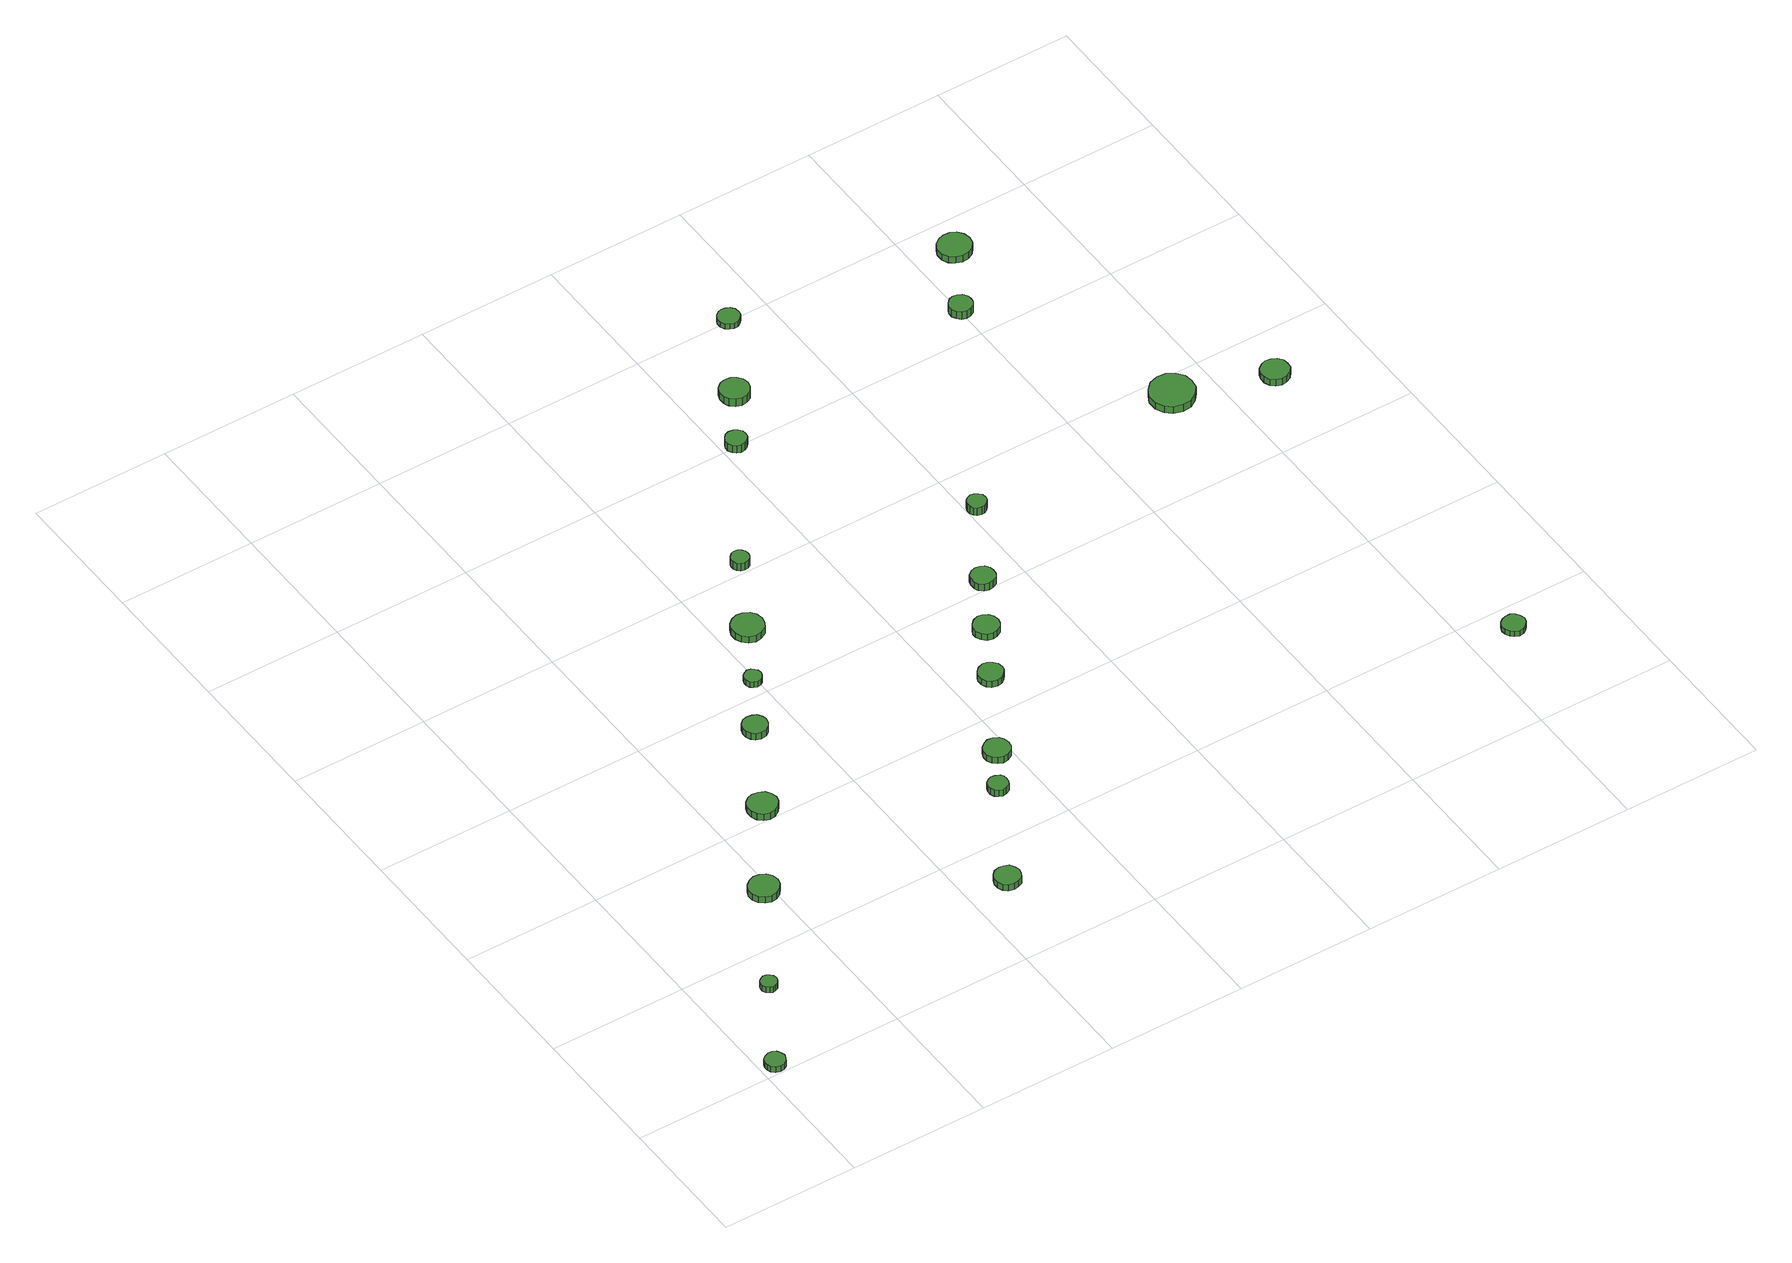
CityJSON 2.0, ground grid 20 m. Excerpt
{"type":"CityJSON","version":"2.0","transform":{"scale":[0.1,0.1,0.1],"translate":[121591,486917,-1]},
"CityObjects":{
"tree1":{"type":"SolitaryVegetationObject","attributes":{"function":"something"},"geometry":[{"type":"MultiSurface","lod":"1","boundaries":[[[0,1,2,3,4,5,6,7,8,9,10,11,12,13,14]],[[15,16,17,18,19,20,21,22,23,24,25,26,27,28,29]],[[0,29,28,1]],[[1,28,27,2]],[[2,27,26,3]],[[3,26,25,4]],[[4,25,24,5]],[[5,24,23,6]],[[6,23,22,7]],[[7,22,21,8]],[[8,21,20,9]],[[9,20,19,10]],[[10,19,18,11]],[[11,18,17,12]],[[12,17,16,13]],[[13,16,15,14]],[[14,15,29,0]]]}]},
"tree2":{"type":"SolitaryVegetationObject","attributes":{"function":"something"},"geometry":[{"type":"MultiSurface","lod":"1","boundaries":[[[30,31,32,33,34,35,36,37,38,39,40,41,42,43,44]],[[45,46,47,48,49,50,51,52,53,54,55,56,57,58,59]],[[30,59,58,31]],[[31,58,57,32]],[[32,57,56,33]],[[33,56,55,34]],[[34,55,54,35]],[[35,54,53,36]],[[36,53,52,37]],[[37,52,51,38]],[[38,51,50,39]],[[39,50,49,40]],[[40,49,48,41]],[[41,48,47,42]],[[42,47,46,43]],[[43,46,45,44]],[[44,45,59,30]]]}]},
"tree3":{"type":"SolitaryVegetationObject","attributes":{"function":"something"},"geometry":[{"type":"MultiSurface","lod":"1","boundaries":[[[60,61,62,63,64,65,66,67,68,69,70,71,72,73,74]],[[75,76,77,78,79,80,81,82,83,84,85,86,87,88,89]],[[60,89,88,61]],[[61,88,87,62]],[[62,87,86,63]],[[63,86,85,64]],[[64,85,84,65]],[[65,84,83,66]],[[66,83,82,67]],[[67,82,81,68]],[[68,81,80,69]],[[69,80,79,70]],[[70,79,78,71]],[[71,78,77,72]],[[72,77,76,73]],[[73,76,75,74]],[[74,75,89,60]]]}]},
"tree4":{"type":"SolitaryVegetationObject","attributes":{"function":"something"},"geometry":[{"type":"MultiSurface","lod":"1","boundaries":[[[90,91,92,93,94,95,96,97,98,99,100,101,102,103,104]],[[105,106,107,108,109,110,111,112,113,114,115,116,117,118,119]],[[90,119,118,91]],[[91,118,117,92]],[[92,117,116,93]],[[93,116,115,94]],[[94,115,114,95]],[[95,114,113,96]],[[96,113,112,97]],[[97,112,111,98]],[[98,111,110,99]],[[99,110,109,100]],[[100,109,108,101]],[[101,108,107,102]],[[102,107,106,103]],[[103,106,105,104]],[[104,105,119,90]]]}]},
"tree5":{"type":"SolitaryVegetationObject","attributes":{"function":"something"},"geometry":[{"type":"MultiSurface","lod":"1","boundaries":[[[120,121,122,123,124,125,126,127,128,129,130,131,132,133,134]],[[135,136,137,138,139,140,141,142,143,144,145,146,147,148,149]],[[120,149,148,121]],[[121,148,147,122]],[[122,147,146,123]],[[123,146,145,124]],[[124,145,144,125]],[[125,144,143,126]],[[126,143,142,127]],[[127,142,141,128]],[[128,141,140,129]],[[129,140,139,130]],[[130,139,138,131]],[[131,138,137,132]],[[132,137,136,133]],[[133,136,135,134]],[[134,135,149,120]]]}]},
"tree6":{"type":"SolitaryVegetationObject","attributes":{"function":"something"},"geometry":[{"type":"MultiSurface","lod":"1","boundaries":[[[150,151,152,153,154,155,156,157,158,159,160,161,162,163,164]],[[165,166,167,168,169,170,171,172,173,174,175,176,177,178,179]],[[150,179,178,151]],[[151,178,177,152]],[[152,177,176,153]],[[153,176,175,154]],[[154,175,174,155]],[[155,174,173,156]],[[156,173,172,157]],[[157,172,171,158]],[[158,171,170,159]],[[159,170,169,160]],[[160,169,168,161]],[[161,168,167,162]],[[162,167,166,163]],[[163,166,165,164]],[[164,165,179,150]]]}]},
"tree7":{"type":"SolitaryVegetationObject","attributes":{"function":"something"},"geometry":[{"type":"MultiSurface","lod":"1","boundaries":[[[180,181,182,183,184,185,186,187,188,189,190,191,192,193,194]],[[195,196,197,198,199,200,201,202,203,204,205,206,207,208,209]],[[180,209,208,181]],[[181,208,207,182]],[[182,207,206,183]],[[183,206,205,184]],[[184,205,204,185]],[[185,204,203,186]],[[186,203,202,187]],[[187,202,201,188]],[[188,201,200,189]],[[189,200,199,190]],[[190,199,198,191]],[[191,198,197,192]],[[192,197,196,193]],[[193,196,195,194]],[[194,195,209,180]]]}]},
"tree8":{"type":"SolitaryVegetationObject","attributes":{"function":"something"},"geometry":[{"type":"MultiSurface","lod":"1","boundaries":[[[210,211,212,213,214,215,216,217,218,219,220,221,222,223,224]],[[225,226,227,228,229,230,231,232,233,234,235,236,237,238,239]],[[210,239,238,211]],[[211,238,237,212]],[[212,237,236,213]],[[213,236,235,214]],[[214,235,234,215]],[[215,234,233,216]],[[216,233,232,217]],[[217,232,231,218]],[[218,231,230,219]],[[219,230,229,220]],[[220,229,228,221]],[[221,228,227,222]],[[222,227,226,223]],[[223,226,225,224]],[[224,225,239,210]]]}]},
"tree9":{"type":"SolitaryVegetationObject","attributes":{"function":"something"},"geometry":[{"type":"MultiSurface","lod":"1","boundaries":[[[240,241,242,243,244,245,246,247,248,249,250,251,252,253,254]],[[255,256,257,258,259,260,261,262,263,264,265,266,267,268,269]],[[240,269,268,241]],[[241,268,267,242]],[[242,267,266,243]],[[243,266,265,244]],[[244,265,264,245]],[[245,264,263,246]],[[246,263,262,247]],[[247,262,261,248]],[[248,261,260,249]],[[249,260,259,250]],[[250,259,258,251]],[[251,258,257,252]],[[252,257,256,253]],[[253,256,255,254]],[[254,255,269,240]]]}]},
"tree10":{"type":"SolitaryVegetationObject","attributes":{"function":"something"},"geometry":[{"type":"MultiSurface","lod":"1","boundaries":[[[270,271,272,273,274,275,276,277,278,279,280,281,282,283,284]],[[285,286,287,288,289,290,291,292,293,294,295,296,297,298,299]],[[270,299,298,271]],[[271,298,297,272]],[[272,297,296,273]],[[273,296,295,274]],[[274,295,294,275]],[[275,294,293,276]],[[276,293,292,277]],[[277,292,291,278]],[[278,291,290,279]],[[279,290,289,280]],[[280,289,288,281]],[[281,288,287,282]],[[282,287,286,283]],[[283,286,285,284]],[[284,285,299,270]]]}]},
"tree11":{"type":"SolitaryVegetationObject","attributes":{"function":"something"},"geometry":[{"type":"MultiSurface","lod":"1","boundaries":[[[300,301,302,303,304,305,306,307,308,309,310,311,312,313,314]],[[315,316,317,318,319,320,321,322,323,324,325,326,327,328,329]],[[300,329,328,301]],[[301,328,327,302]],[[302,327,326,303]],[[303,326,325,304]],[[304,325,324,305]],[[305,324,323,306]],[[306,323,322,307]],[[307,322,321,308]],[[308,321,320,309]],[[309,320,319,310]],[[310,319,318,311]],[[311,318,317,312]],[[312,317,316,313]],[[313,316,315,314]],[[314,315,329,300]]]}]},
"tree12":{"type":"SolitaryVegetationObject","attributes":{"function":"something"},"geometry":[{"type":"MultiSurface","lod":"1","boundaries":[[[330,331,332,333,334,335,336,337,338,339,340,341,342,343,344]],[[345,346,347,348,349,350,351,352,353,354,355,356,357,358,359]],[[330,359,358,331]],[[331,358,357,332]],[[332,357,356,333]],[[333,356,355,334]],[[334,355,354,335]],[[335,354,353,336]],[[336,353,352,337]],[[337,352,351,338]],[[338,351,350,339]],[[339,350,349,340]],[[340,349,348,341]],[[341,348,347,342]],[[342,347,346,343]],[[343,346,345,344]],[[344,345,359,330]]]}]},
"tree13":{"type":"SolitaryVegetationObject","attributes":{"function":"something"},"geometry":[{"type":"MultiSurface","lod":"1","boundaries":[[[360,361,362,363,364,365,366,367,368,369,370,371,372,373,374]],[[375,376,377,378,379,380,381,382,383,384,385,386,387,388,389]],[[360,389,388,361]],[[361,388,387,362]],[[362,387,386,363]],[[363,386,385,364]],[[364,385,384,365]],[[365,384,383,366]],[[366,383,382,367]],[[367,382,381,368]],[[368,381,380,369]],[[369,380,379,370]],[[370,379,378,371]],[[371,378,377,372]],[[372,377,376,373]],[[373,376,375,374]],[[374,375,389,360]]]}]},
"tree14":{"type":"SolitaryVegetationObject","attributes":{"function":"something"},"geometry":[{"type":"MultiSurface","lod":"1","boundaries":[[[390,391,392,393,394,395,396,397,398,399,400,401,402,403,404]],[[405,406,407,408,409,410,411,412,413,414,415,416,417,418,419]],[[390,419,418,391]],[[391,418,417,392]],[[392,417,416,393]],[[393,416,415,394]],[[394,415,414,395]],[[395,414,413,396]],[[396,413,412,397]],[[397,412,411,398]],[[398,411,410,399]],[[399,410,409,400]],[[400,409,408,401]],[[401,408,407,402]],[[402,407,406,403]],[[403,406,405,404]],[[404,405,419,390]]]}]},
"tree15":{"type":"SolitaryVegetationObject","attributes":{"function":"something"},"geometry":[{"type":"MultiSurface","lod":"1","boundaries":[[[420,421,422,423,424,425,426,427,428,429,430,431,432,433,434]],[[435,436,437,438,439,440,441,442,443,444,445,446,447,448,449]],[[420,449,448,421]],[[421,448,447,422]],[[422,447,446,423]],[[423,446,445,424]],[[424,445,444,425]],[[425,444,443,426]],[[426,443,442,427]],[[427,442,441,428]],[[428,441,440,429]],[[429,440,439,430]],[[430,439,438,431]],[[431,438,437,432]],[[432,437,436,433]],[[433,436,435,434]],[[434,435,449,420]]]}]},
"tree16":{"type":"SolitaryVegetationObject","attributes":{"function":"something"},"geometry":[{"type":"MultiSurface","lod":"1","boundaries":[[[450,451,452,453,454,455,456,457,458,459,460,461,462,463,464]],[[465,466,467,468,469,470,471,472,473,474,475,476,477,478,479]],[[450,479,478,451]],[[451,478,477,452]],[[452,477,476,453]],[[453,476,475,454]],[[454,475,474,455]],[[455,474,473,456]],[[456,473,472,457]],[[457,472,471,458]],[[458,471,470,459]],[[459,470,469,460]],[[460,469,468,461]],[[461,468,467,462]],[[462,467,466,463]],[[463,466,465,464]],[[464,465,479,450]]]}]},
"tree17":{"type":"SolitaryVegetationObject","attributes":{"function":"something"},"geometry":[{"type":"MultiSurface","lod":"1","boundaries":[[[480,481,482,483,484,485,486,487,488,489,490,491,492,493,494]],[[495,496,497,498,499,500,501,502,503,504,505,506,507,508,509]],[[480,509,508,481]],[[481,508,507,482]],[[482,507,506,483]],[[483,506,505,484]],[[484,505,504,485]],[[485,504,503,486]],[[486,503,502,487]],[[487,502,501,488]],[[488,501,500,489]],[[489,500,499,490]],[[490,499,498,491]],[[491,498,497,492]],[[492,497,496,493]],[[493,496,495,494]],[[494,495,509,480]]]}]},
"tree18":{"type":"SolitaryVegetationObject","attributes":{"function":"something"},"geometry":[{"type":"MultiSurface","lod":"1","boundaries":[[[510,511,512,513,514,515,516,517,518,519,520,521,522,523,524]],[[525,526,527,528,529,530,531,532,533,534,535,536,537,538,539]],[[510,539,538,511]],[[511,538,537,512]],[[512,537,536,513]],[[513,536,535,514]],[[514,535,534,515]],[[515,534,533,516]],[[516,533,532,517]],[[517,532,531,518]],[[518,531,530,519]],[[519,530,529,520]],[[520,529,528,521]],[[521,528,527,522]],[[522,527,526,523]],[[523,526,525,524]],[[524,525,539,510]]]}]},
"tree19":{"type":"SolitaryVegetationObject","attributes":{"function":"something"},"geometry":[{"type":"MultiSurface","lod":"1","boundaries":[[[540,541,542,543,544,545,546,547,548,549,550,551,552,553,554]],[[555,556,557,558,559,560,561,562,563,564,565,566,567,568,569]],[[540,569,568,541]],[[541,568,567,542]],[[542,567,566,543]],[[543,566,565,544]],[[544,565,564,545]],[[545,564,563,546]],[[546,563,562,547]],[[547,562,561,548]],[[548,561,560,549]],[[549,560,559,550]],[[550,559,558,551]],[[551,558,557,552]],[[552,557,556,553]],[[553,556,555,554]],[[554,555,569,540]]]}]},
"tree20":{"type":"SolitaryVegetationObject","attributes":{"function":"something"},"geometry":[{"type":"MultiSurface","lod":"1","boundaries":[[[570,571,572,573,574,575,576,577,578,579,580,581,582,583,584]],[[585,586,587,588,589,590,591,592,593,594,595,596,597,598,599]],[[570,599,598,571]],[[571,598,597,572]],[[572,597,596,573]],[[573,596,595,574]],[[574,595,594,575]],[[575,594,593,576]],[[576,593,592,577]],[[577,592,591,578]],[[578,591,590,579]],[[579,590,589,580]],[[580,589,588,581]],[[581,588,587,582]],[[582,587,586,583]],[[583,586,585,584]],[[584,585,599,570]]]}]},
"tree21":{"type":"SolitaryVegetationObject","attributes":{"function":"something"},"geometry":[{"type":"MultiSurface","lod":"1","boundaries":[[[600,601,602,603,604,605,606,607,608,609,610,611,612,613,614]],[[615,616,617,618,619,620,621,622,623,624,625,626,627,628,629]],[[600,629,628,601]],[[601,628,627,602]],[[602,627,626,603]],[[603,626,625,604]],[[604,625,624,605]],[[605,624,623,606]],[[606,623,622,607]],[[607,622,621,608]],[[608,621,620,609]],[[609,620,619,610]],[[610,619,618,611]],[[611,618,617,612]],[[612,617,616,613]],[[613,616,615,614]],[[614,615,629,600]]]}]},
"tree22":{"type":"SolitaryVegetationObject","attributes":{"function":"something"},"geometry":[{"type":"MultiSurface","lod":"1","boundaries":[[[630,631,632,633,634,635,636,637,638,639,640,641,642,643,644]],[[645,646,647,648,649,650,651,652,653,654,655,656,657,658,659]],[[630,659,658,631]],[[631,658,657,632]],[[632,657,656,633]],[[633,656,655,634]],[[634,655,654,635]],[[635,654,653,636]],[[636,653,652,637]],[[637,652,651,638]],[[638,651,650,639]],[[639,650,649,640]],[[640,649,648,641]],[[641,648,647,642]],[[642,647,646,643]],[[643,646,645,644]],[[644,645,659,630]]]}]},
"tree23":{"type":"SolitaryVegetationObject","attributes":{"function":"something"},"geometry":[{"type":"MultiSurface","lod":"1","boundaries":[[[660,661,662,663,664,665,666,667,668,669,670,671,672,673,674]],[[675,676,677,678,679,680,681,682,683,684,685,686,687,688,689]],[[660,689,688,661]],[[661,688,687,662]],[[662,687,686,663]],[[663,686,685,664]],[[664,685,684,665]],[[665,684,683,666]],[[666,683,682,667]],[[667,682,681,668]],[[668,681,680,669]],[[669,680,679,670]],[[670,679,678,671]],[[671,678,677,672]],[[672,677,676,673]],[[673,676,675,674]],[[674,675,689,660]]]}]}
},
"vertices":[
[36,16,16],[34,22,16],[31,27,16],[26,30,16],[20,30,16],[14,28,16],[9,24,16],[7,19,16],[7,13,16],[9,7,16],[14,3,16],[20,1,16],[26,2,16],[31,5,16],[34,10,16],[34,10,6],[31,5,6],[26,2,6],[20,1,6],[14,3,6],[9,7,6],[7,13,6],[7,19,6],[9,24,6],[14,28,6],[20,30,6],[26,30,6],[31,27,6],[34,22,6],[36,16,6],
[107,141,16],[106,146,16],[103,150,16],[99,152,16],[94,153,16],[90,151,16],[86,148,16],[84,144,16],[84,139,16],[86,134,16],[90,131,16],[94,129,16],[99,130,16],[103,132,16],[106,136,16],[106,136,6],[103,132,6],[99,130,6],[94,129,6],[90,131,6],[86,134,6],[84,139,6],[84,144,6],[86,148,6],[90,151,6],[94,153,6],[99,152,6],[103,150,6],[106,146,6],[107,141,6],
[210,292,17],[208,301,17],[203,308,17],[195,312,17],[186,313,17],[178,310,17],[171,304,17],[167,296,17],[167,287,17],[171,279,17],[178,273,17],[186,270,17],[195,271,17],[203,276,17],[208,283,17],[208,283,6],[203,276,6],[195,271,6],[186,270,6],[178,273,6],[171,279,6],[167,287,6],[167,296,6],[171,304,6],[178,310,6],[186,313,6],[195,312,6],[203,308,6],[208,301,6],[210,292,6],
[294,420,17],[292,429,17],[287,436,17],[279,440,17],[270,441,17],[262,439,17],[255,433,17],[252,425,17],[252,416,17],[255,408,17],[262,402,17],[270,399,17],[279,400,17],[287,405,17],[292,412,17],[292,412,6],[287,405,6],[279,400,6],[270,399,6],[262,402,6],[255,408,6],[252,416,6],[252,425,6],[255,433,6],[262,439,6],[270,441,6],[279,440,6],[287,436,6],[292,429,6],[294,420,6],
[479,133,17],[477,140,17],[473,147,17],[466,150,17],[459,151,17],[451,149,17],[446,144,17],[443,137,17],[443,129,17],[446,122,17],[451,117,17],[459,115,17],[466,116,17],[473,119,17],[477,126,17],[477,126,6],[473,119,6],[466,116,6],[459,115,6],[451,117,6],[446,122,6],[443,129,6],[443,137,6],[446,144,6],[451,149,6],[459,151,6],[466,150,6],[473,147,6],[477,140,6],[479,133,6],
[364,548,17],[362,555,17],[358,561,17],[352,564,17],[344,565,17],[337,563,17],[332,558,17],[329,551,17],[329,544,17],[332,537,17],[337,532,17],[344,530,17],[352,531,17],[358,535,17],[362,541,17],[362,541,6],[358,535,6],[352,531,6],[344,530,6],[337,532,6],[332,537,6],[329,544,6],[329,551,6],[332,558,6],[337,563,6],[344,565,6],[352,564,6],[358,561,6],[362,555,6],[364,548,6],
[407,625,16],[406,630,16],[403,634,16],[399,637,16],[394,638,16],[389,636,16],[385,633,16],[383,628,16],[383,623,16],[385,618,16],[389,615,16],[394,613,16],[399,614,16],[403,616,16],[406,620,16],[406,620,6],[403,616,6],[399,614,6],[394,613,6],[389,615,6],[385,618,6],[383,623,6],[383,628,6],[385,633,6],[389,636,6],[394,638,6],[399,637,6],[403,634,6],[406,630,6],[407,625,6],
[560,283,17],[559,289,17],[556,293,17],[550,296,17],[544,297,17],[539,295,17],[534,291,17],[532,286,17],[532,280,17],[534,274,17],[539,270,17],[544,268,17],[550,269,17],[556,272,17],[559,277,17],[559,277,6],[556,272,6],[550,269,6],[544,268,6],[539,270,6],[534,274,6],[532,280,6],[532,286,6],[534,291,6],[539,295,6],[544,297,6],[550,296,6],[556,293,6],[559,289,6],[560,283,6],
[464,707,17],[462,717,17],[457,724,17],[448,729,17],[439,730,17],[430,727,17],[423,721,17],[419,712,17],[419,703,17],[423,694,17],[430,687,17],[439,684,17],[448,685,17],[457,690,17],[462,698,17],[462,698,6],[457,690,6],[448,685,6],[439,684,6],[430,687,6],[423,694,6],[419,703,6],[419,712,6],[423,721,6],[430,727,6],[439,730,6],[448,729,6],[457,724,6],[462,717,6],[464,707,6],
[600,338,17],[598,346,17],[594,352,17],[587,356,17],[579,357,17],[572,354,17],[566,349,17],[563,342,17],[563,334,17],[566,327,17],[572,322,17],[579,319,17],[587,320,17],[594,324,17],[598,330,17],[598,330,6],[594,324,6],[587,320,6],[579,319,6],[572,322,6],[566,327,6],[563,334,6],[563,342,6],[566,349,6],[572,354,6],[579,357,6],[587,356,6],[594,352,6],[598,346,6],[600,338,6],
[515,816,19],[514,821,19],[511,825,19],[507,828,19],[501,829,19],[496,827,19],[492,823,19],[490,819,19],[490,813,19],[492,808,19],[496,805,19],[501,803,19],[507,804,19],[511,806,19],[514,811,19],[514,811,6],[511,806,6],[507,804,6],[501,803,6],[496,805,6],[492,808,6],[490,813,6],[490,819,6],[492,823,6],[496,827,6],[501,829,6],[507,828,6],[511,825,6],[514,821,6],[515,816,6],
[671,460,17],[670,467,17],[665,473,17],[659,477,17],[652,478,17],[644,475,17],[639,470,17],[636,464,17],[636,456,17],[639,449,17],[644,444,17],[652,442,17],[659,443,17],[665,447,17],[670,453,17],[670,453,6],[665,447,6],[659,443,6],[652,442,6],[644,444,6],[639,449,6],[636,456,6],[636,464,6],[639,470,6],[644,475,6],[652,478,6],[659,477,6],[665,473,6],[670,467,6],[671,460,6],
[716,536,17],[714,544,17],[710,550,17],[703,554,17],[696,555,17],[688,552,17],[683,547,17],[679,540,17],[679,533,17],[683,526,17],[688,520,17],[696,518,17],[703,519,17],[710,523,17],[714,529,17],[714,529,6],[710,523,6],[703,519,6],[696,518,6],[688,520,6],[683,526,6],[679,533,6],[679,540,6],[683,547,6],[688,552,6],[696,555,6],[703,554,6],[710,550,6],[714,544,6],[716,536,6],
[636,1002,20],[635,1008,20],[631,1013,20],[626,1016,20],[619,1017,20],[613,1015,20],[609,1011,20],[606,1005,20],[606,999,20],[609,993,20],[613,989,20],[619,987,20],[626,988,20],[631,991,20],[635,996,20],[635,996,7],[631,991,7],[626,988,7],[619,987,7],[613,989,7],[609,993,7],[606,999,7],[606,1005,7],[609,1011,7],[613,1015,7],[619,1017,7],[626,1016,7],[631,1013,7],[635,1008,7],[636,1002,7],
[761,614,18],[760,621,18],[756,627,18],[750,630,18],[743,631,18],[736,629,18],[730,624,18],[728,618,18],[728,610,18],[730,604,18],[736,599,18],[743,597,18],[750,598,18],[756,601,18],[760,607,18],[760,607,6],[756,601,6],[750,598,6],[743,597,6],[736,599,6],[730,604,6],[728,610,6],[728,618,6],[730,624,6],[736,629,6],[743,631,6],[750,630,6],[756,627,6],[760,621,6],[761,614,6],
[692,1081,19],[690,1089,19],[685,1096,19],[678,1100,19],[669,1101,19],[661,1099,19],[654,1093,19],[651,1085,19],[651,1076,19],[654,1069,19],[661,1063,19],[669,1060,19],[678,1061,19],[685,1065,19],[690,1072,19],[690,1072,6],[685,1065,6],[678,1061,6],[669,1060,6],[661,1063,6],[654,1069,6],[651,1076,6],[651,1085,6],[654,1093,6],[661,1099,6],[669,1101,6],[678,1100,6],[685,1096,6],[690,1089,6],[692,1081,6],
[825,728,24],[824,734,24],[820,738,24],[815,741,24],[810,742,24],[804,740,24],[800,736,24],[798,731,24],[798,725,24],[800,720,24],[804,716,24],[810,715,24],[815,715,24],[820,718,24],[824,723,24],[824,723,11],[820,718,11],[815,715,11],[810,715,11],[804,716,11],[800,720,11],[798,725,11],[798,731,11],[800,736,11],[804,740,11],[810,742,11],[815,741,11],[820,738,11],[824,734,11],[825,728,11],
[757,1199,16],[756,1206,16],[752,1211,16],[746,1214,16],[740,1215,16],[734,1213,16],[729,1209,16],[726,1203,16],[726,1196,16],[729,1190,16],[734,1186,16],[740,1184,16],[746,1184,16],[752,1188,16],[756,1193,16],[756,1193,7],[752,1188,7],[746,1184,7],[740,1184,7],[734,1186,7],[729,1190,7],[726,1196,7],[726,1203,7],[729,1209,7],[734,1213,7],[740,1215,7],[746,1214,7],[752,1211,7],[756,1206,7],[757,1199,7],
[1282,161,16],[1280,168,16],[1276,173,16],[1270,177,16],[1263,177,16],[1257,175,16],[1252,171,16],[1249,164,16],[1249,158,16],[1252,151,16],[1257,147,16],[1263,144,16],[1270,145,16],[1276,149,16],[1280,154,16],[1280,154,7],[1276,149,7],[1270,145,7],[1263,144,7],[1257,147,7],[1252,151,7],[1249,158,7],[1249,164,7],[1252,171,7],[1257,175,7],[1263,177,7],[1270,177,7],[1276,173,7],[1280,168,7],[1282,161,7],
[1016,1047,22],[1015,1054,22],[1011,1060,22],[1005,1063,22],[998,1064,22],[992,1062,22],[987,1057,22],[984,1051,22],[984,1044,22],[987,1038,22],[992,1033,22],[998,1031,22],[1005,1032,22],[1011,1035,22],[1015,1041,22],[1015,1041,9],[1011,1035,9],[1005,1032,9],[998,1031,9],[992,1033,9],[987,1038,9],[984,1044,9],[984,1051,9],[987,1057,9],[992,1062,9],[998,1064,9],[1005,1063,9],[1011,1060,9],[1015,1054,9],[1016,1047,9],
[1170,765,18],[1168,778,18],[1160,788,18],[1149,795,18],[1136,796,18],[1123,792,18],[1114,783,18],[1108,771,18],[1108,758,18],[1114,746,18],[1123,738,18],[1136,734,18],[1149,735,18],[1160,742,18],[1168,752,18],[1168,752,6],[1160,742,6],[1149,735,6],[1136,734,6],[1123,738,6],[1114,746,6],[1108,758,6],[1108,771,6],[1114,783,6],[1123,792,6],[1136,796,6],[1149,795,6],[1160,788,6],[1168,778,6],[1170,765,6],
[1080,1146,18],[1078,1156,18],[1072,1164,18],[1064,1168,18],[1054,1169,18],[1045,1166,18],[1037,1160,18],[1033,1151,18],[1033,1141,18],[1037,1132,18],[1045,1126,18],[1054,1123,18],[1064,1124,18],[1072,1128,18],[1078,1136,18],[1078,1136,7],[1072,1128,7],[1064,1124,7],[1054,1123,7],[1045,1126,7],[1037,1132,7],[1033,1141,7],[1033,1151,7],[1037,1160,7],[1045,1166,7],[1054,1169,7],[1064,1168,7],[1072,1164,7],[1078,1156,7],[1080,1146,7],
[1292,725,16],[1291,733,16],[1286,740,16],[1278,744,16],[1270,745,16],[1262,742,16],[1256,737,16],[1253,729,16],[1253,721,16],[1256,713,16],[1262,708,16],[1270,705,16],[1278,706,16],[1286,710,16],[1291,717,16],[1291,717,5],[1286,710,5],[1278,706,5],[1270,705,5],[1262,708,5],[1256,713,5],[1253,721,5],[1253,729,5],[1256,737,5],[1262,742,5],[1270,745,5],[1278,744,5],[1286,740,5],[1291,733,5],[1292,725,5]
]}
